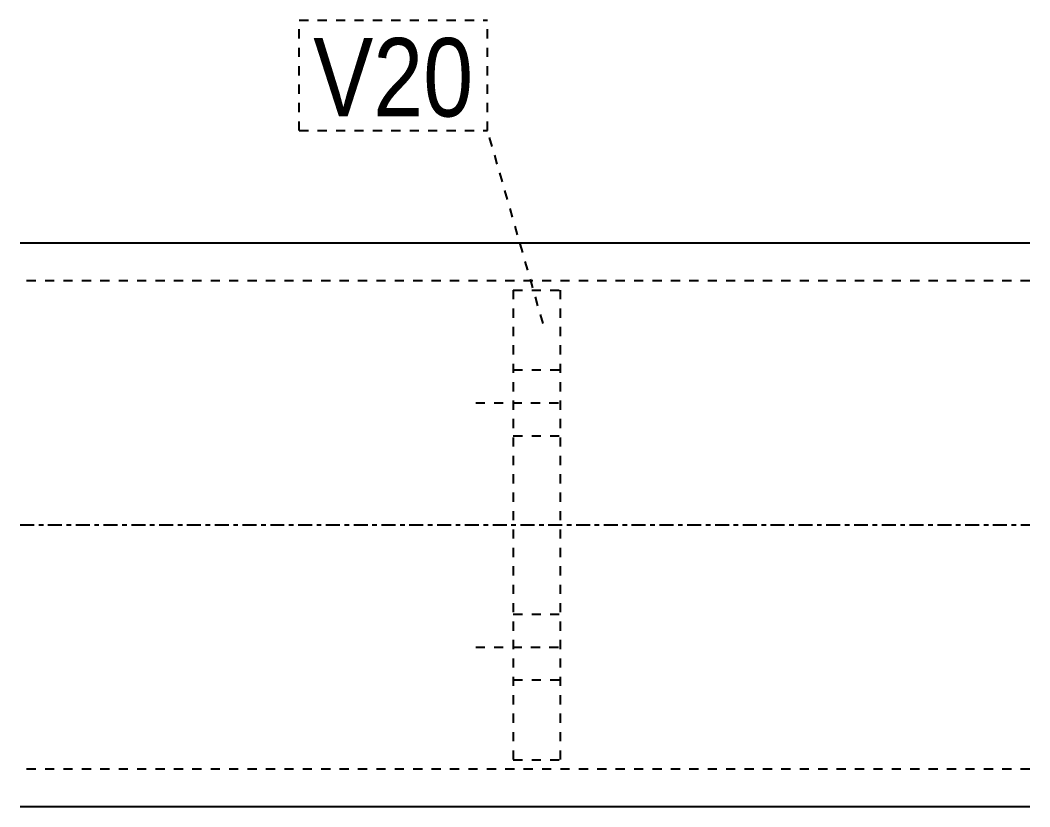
# Model space of a CAD drawing. Header units: millimetres. Extents: x 7 to 31723, y 5 to 663.
# Drawn here: x 13538 to 13753, y 60.2 to 227.7 of the extents above; entities that cross this region are included whole.
import ezdxf

# ---------------------------------------------------------------- set-up
doc = ezdxf.new("R2010")
doc.units = ezdxf.units.MM
doc.linetypes.add('DXK_LINE_DOT2', pattern=[3.9198, 1.9599, -1.9599])
doc.linetypes.add('DXK_LINE_DOT3', pattern=[5.9187, 2.979, -0.9799, 0.9799, -0.9799])
doc.layers.add('STÅL', color=7, linetype='Continuous')
doc.layers.add('TEKST', color=7, linetype='Continuous')
doc.styles.add('Arial Narrow', font='ARIALN.TTF', dxfattribs={"height": 0.2})

msp = doc.modelspace()

# ---------------------------------------------------------------- linework, layer by layer
at = {"layer": 'STÅL', "color": 2, "linetype": 'Continuous'}
for p, q in [((13753.03, 180.22), (13538.03, 180.22)), ((13753.03, 60.22), (13538.03, 60.22))]:
    msp.add_line(p, q, dxfattribs=at)
at = {"layer": 'STÅL', "color": 7, "linetype": 'DXK_LINE_DOT2'}
for p, q in [((13753.03, 172.22), (13538.03, 172.22)), ((13643.03, 170.22), (13643.03, 70.22)), ((13643.03, 170.22), (13653.03, 170.22)), ((13653.03, 170.22), (13653.03, 70.22)), ((13643.03, 70.22), (13653.03, 70.22)), ((13753.03, 68.22), (13538.03, 68.22))]:
    msp.add_line(p, q, dxfattribs=at)
at = {"layer": 'STÅL', "color": 96, "linetype": 'DXK_LINE_DOT2'}
for p, q in [((13643.03, 153.22), (13653.03, 153.22)), ((13635.03, 146.22), (13653.03, 146.22)), ((13643.03, 139.22), (13653.03, 139.22)), ((13643.03, 101.22), (13653.03, 101.22)), ((13635.03, 94.22), (13653.03, 94.22)), ((13643.03, 87.22), (13653.03, 87.22))]:
    msp.add_line(p, q, dxfattribs=at)
at = {"layer": 'STÅL', "color": 7, "linetype": 'DXK_LINE_DOT3'}
msp.add_line((13538.03, 120.22), (13753.03, 120.22), dxfattribs=at)
at = {"layer": 'TEKST', "color": 7, "linetype": 'DXK_LINE_DOT2'}
for p, q in [((13597.45, 227.67), (13637.57, 227.67)), ((13597.45, 204.17), (13597.45, 227.67)), ((13637.57, 204.17), (13637.57, 227.67)), ((13597.45, 204.17), (13637.57, 204.17)), ((13649.38, 163.13), (13637.57, 204.17))]:
    msp.add_line(p, q, dxfattribs=at)

# ---------------------------------------------------------------- wipeouts: each hides what was drawn before it
at = {"color": 0}
msp.add_wipeout([(13634.57, 207.17), (13634.57, 224.67), (13600.45, 224.67), (13600.45, 207.17)], dxfattribs=at).dxf.layer = 'TEKST'

# ---------------------------------------------------------------- next in the draw order: wipeouts: each hides what was drawn before it
msp.add_wipeout([(13634.57, 207.17), (13634.57, 224.67), (13600.45, 224.67), (13600.45, 207.17)], dxfattribs=at).dxf.layer = 'TEKST'

# ---------------------------------------------------------------- next in the draw order: texts
at = {"layer": 'TEKST', "color": 3, "style": 'Arial Narrow'}
msp.add_text('V20', height=16.702, dxfattribs=at).set_placement((13600.45, 207.17))

doc.saveas('drawing.dxf')
